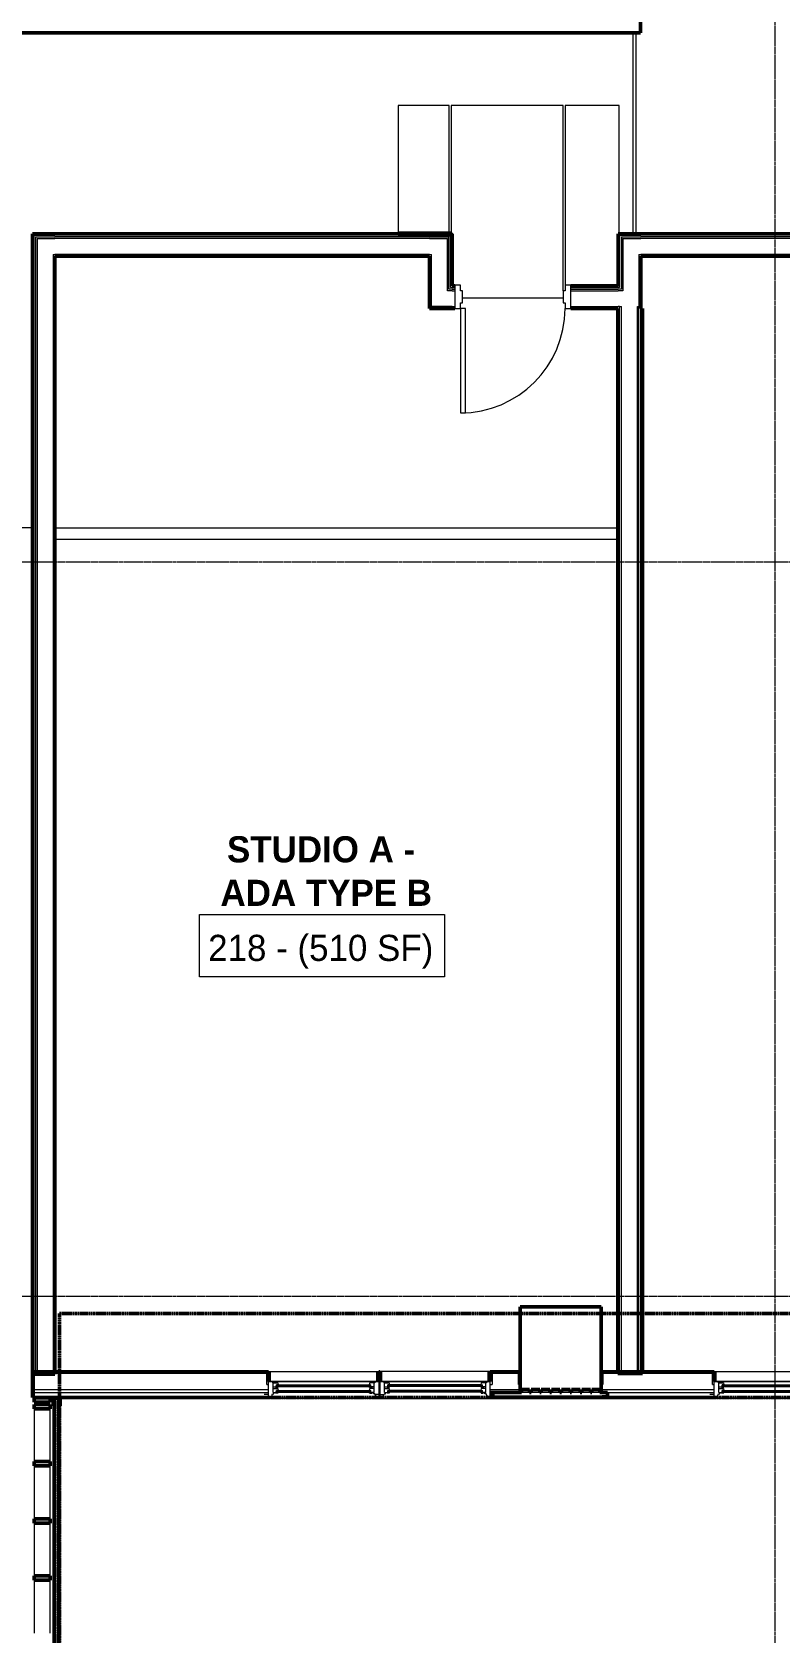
# Model space of a CAD drawing. Header units: inches. Extents: x -4235 to -464, y 9767 to 12463.
# Drawn here: x -3410 to -3153, y 11166 to 11718 of the extents above; entities that cross this region are included whole.
import ezdxf

# ---------------------------------------------------------------- set-up
doc = ezdxf.new("R2010")
doc.units = ezdxf.units.IN
doc.header["$MEASUREMENT"] = 0
doc.linetypes.add('Dash 1_16_', pattern=[0.125, 0.0625, -0.0625])
doc.linetypes.add('Grid Line 1_2_', pattern=[0.875, 0.5, -0.125, 0.125, -0.125])
for name, color, linetype, lineweight in [('0-1', 7, 'Continuous', 5), ('0-2', 50, 'Continuous', 9), ('A-AREA-IDEN', 2, 'Continuous', 9), ('A-DOOR-1', 10, 'Continuous', 20), ('A-DOOR-2', 50, 'Continuous', 9), ('A-DOOR-FRAM-1', 10, 'Continuous', 20), ('A-FLOR-2', 50, 'Continuous', 9), ('A-FLOR-3', 192, 'Continuous', 9), ('A-GENM', 5, 'Continuous', 9), ('A-GENM-3', 5, 'Continuous', 50), ('A-GLAZ-1', 151, 'Continuous', 9), ('A-GLAZ-2', 151, 'Continuous', 20), ('A-GLAZ-3', 151, 'Continuous', 50), ('A-GLAZ-CWMG', 51, 'Continuous', 9), ('A-GLAZ-CWMG-1', 51, 'Continuous', 50), ('A-WALL', 113, 'Continuous', 13), ('A-WALL-2', 250, 'Continuous', 13), ('A-WALL-4', 113, 'Continuous', 50), ('A-WALL-5', 113, 'Continuous', 9), ('C-PROP-LINE-1', 91, 'Dash 1_16_', 50), ('I-WALL-1', 7, 'Continuous', 50), ('S-GRID-1', 1, 'Grid Line 1_2_', 9)]:
    doc.layers.add(name, color=color, linetype=linetype, lineweight=lineweight)
doc.styles.add('Century Gothic', font='ufonts.com_century-gothic.ttf', dxfattribs={"height": 9})
doc.styles.add('Century Gothic_B', font='GOTHICB.TTF', dxfattribs={"height": 9})

# ---------------------------------------------------------------- blocks, each defined once
blk = doc.blocks.new('HOLLOW METAL - UNIT DOOR-2191979-BACKGROUND - 2ND FLOOR')
at = {"layer": 'A-DOOR-1'}
for p, q in [((18, 40.125), (16.25, 40.125)), ((16.25, 40.125), (16.25, 4.125)), ((18, 4.125), (18, 40.125)), ((16.25, 4.125), (18, 4.125))]:
    blk.add_line(p, q, dxfattribs=at)
at = {"layer": 'A-DOOR-2'}
blk.add_arc((18, 4.125), 36, 90, 180, dxfattribs=at)
at = {"layer": 'A-DOOR-FRAM-1'}
for p, q in [((-18, 4.125), (-20, 4.125)), ((-20, 4.125), (-20, -3.875)), ((-18, 2.1875), (-18, 4.125)), ((-17.375, 2.1875), (-18, 2.1875)), ((-17.375, -1.9375), (-17.375, 2.1875)), ((18, 2.1875), (17.375, 2.1875)), ((17.375, 2.1875), (17.375, -1.9375)), ((18, 4.125), (18, 2.1875)), ((20, 4.125), (18, 4.125)), ((20, -3.875), (20, 4.125)), ((-20, -3.875), (-18, -3.875)), ((-18, -3.875), (-18, -1.9375)), ((-18, -1.9375), (-17.375, -1.9375)), ((17.375, -1.9375), (18, -1.9375)), ((18, -1.9375), (18, -3.875)), ((18, -3.875), (20, -3.875))]:
    blk.add_line(p, q, dxfattribs=at)
blk = doc.blocks.new('CTR - 1st Phase - Common Walls_rvt-1-BACKGROUND - 2ND FLOOR')
at = {"layer": 'A-FLOR-2'}
for p, q in [((-3266.67, 11692.59), (-3284.29, 11692.59)), ((-3284.29, 11692.59), (-3284.29, 11648.61)), ((-3266.67, 11648.61), (-3266.67, 11692.59)), ((-3227.4, 11692.59), (-3266.05, 11692.59)), ((-3266.05, 11692.59), (-3266.05, 11648.61)), ((-3227.4, 11628.68), (-3227.4, 11692.59)), ((-3208.07, 11692.59), (-3226.77, 11692.59)), ((-3226.77, 11692.59), (-3226.77, 11630.61)), ((-3208.07, 11648.36), (-3208.07, 11692.59)), ((-3262.15, 11626.24), (-3227.4, 11626.24))]:
    blk.add_line(p, q, dxfattribs=at)
at = {"layer": 'A-WALL-2'}
for p, q in [((-3409.8, 11647.86), (-3409.8, 11255.36)), ((-3409.8, 11647.86), (-3409.17, 11647.86)), ((-3409.17, 11647.86), (-3402.55, 11647.86)), ((-3409.17, 11647.24), (-3409.17, 11255.36)), ((-3409.17, 11647.24), (-3408.67, 11647.24)), ((-3408.67, 11647.24), (-3402.55, 11647.24)), ((-3408.67, 11646.74), (-3408.67, 11255.36)), ((-3408.67, 11646.74), (-3403.17, 11646.74)), ((-3403.17, 11646.74), (-3402.55, 11646.74)), ((-3273.42, 11647.86), (-3402.55, 11647.86)), ((-3273.42, 11647.24), (-3402.55, 11647.24)), ((-3273.42, 11646.74), (-3402.55, 11646.74)), ((-3273.42, 11647.86), (-3266.8, 11647.86)), ((-3273.42, 11647.24), (-3267.3, 11647.24)), ((-3273.42, 11646.74), (-3272.8, 11646.74)), ((-3272.8, 11646.74), (-3267.3, 11646.74)), ((-3267.3, 11647.24), (-3266.8, 11647.24)), ((-3267.3, 11628.74), (-3267.3, 11646.74)), ((-3266.8, 11647.86), (-3266.17, 11647.86)), ((-3266.8, 11629.24), (-3266.8, 11647.24)), ((-3266.17, 11648.36), (-3266.17, 11647.86)), ((-3266.17, 11647.86), (-3266.17, 11648.36)), ((-3266.17, 11629.86), (-3266.17, 11647.86)), ((-3207.95, 11647.86), (-3207.32, 11647.86)), ((-3207.95, 11647.86), (-3207.95, 11629.86)), ((-3207.32, 11647.86), (-3200.7, 11647.86)), ((-3207.32, 11647.24), (-3206.82, 11647.24)), ((-3207.32, 11647.24), (-3207.32, 11629.24)), ((-3206.82, 11647.24), (-3200.7, 11647.24)), ((-3206.82, 11646.74), (-3201.32, 11646.74)), ((-3206.82, 11646.74), (-3206.82, 11628.74)), ((-3201.32, 11646.74), (-3200.7, 11646.74)), ((-3091.5, 11647.86), (-3200.7, 11647.86)), ((-3091.5, 11647.24), (-3200.7, 11647.24)), ((-3091.5, 11646.74), (-3200.7, 11646.74)), ((-3403.17, 11641.24), (-3403.17, 11255.36)), ((-3403.17, 11641.24), (-3402.55, 11641.24)), ((-3273.42, 11641.24), (-3402.55, 11641.24)), ((-3273.42, 11641.24), (-3272.8, 11641.24)), ((-3272.8, 11623.24), (-3272.8, 11641.24)), ((-3201.32, 11641.24), (-3200.7, 11641.24)), ((-3201.32, 11641.24), (-3201.32, 11623.24)), ((-3091.5, 11641.24), (-3200.7, 11641.24)), ((-3266.8, 11628.74), (-3267.3, 11628.74)), ((-3266.17, 11629.24), (-3266.8, 11629.24)), ((-3265.67, 11628.74), (-3266.8, 11628.74)), ((-3265.67, 11629.86), (-3266.17, 11629.86)), ((-3265.67, 11629.24), (-3266.17, 11629.24)), ((-3265.67, 11629.86), (-3264.77, 11629.86)), ((-3265.67, 11629.24), (-3264.77, 11629.24)), ((-3265.67, 11628.74), (-3264.77, 11628.74)), ((-3224.77, 11629.86), (-3208.45, 11629.86)), ((-3224.77, 11629.24), (-3208.45, 11629.24)), ((-3224.77, 11628.74), (-3208.45, 11628.74)), ((-3208.45, 11629.86), (-3208.45, 11630.36)), ((-3207.95, 11629.86), (-3208.45, 11629.86)), ((-3207.95, 11629.24), (-3208.45, 11629.24)), ((-3207.32, 11628.74), (-3208.45, 11628.74)), ((-3207.32, 11629.24), (-3207.95, 11629.24)), ((-3206.82, 11628.74), (-3207.32, 11628.74)), ((-3267.3, 11623.24), (-3272.8, 11623.24)), ((-3265.67, 11623.24), (-3267.3, 11623.24)), ((-3265.67, 11623.24), (-3264.77, 11623.24)), ((-3224.77, 11623.24), (-3208.45, 11623.24)), ((-3207.95, 11623.24), (-3208.45, 11623.24)), ((-3207.95, 11623.24), (-3207.32, 11623.24)), ((-3207.95, 11622.61), (-3207.95, 11623.24)), ((-3207.32, 11622.61), (-3207.32, 11623.24)), ((-3201.82, 11623.24), (-3201.32, 11623.24)), ((-3201.82, 11622.61), (-3201.82, 11623.24)), ((-3201.32, 11622.61), (-3201.32, 11623.24)), ((-3207.95, 11255.64), (-3207.95, 11622.61)), ((-3207.32, 11255.64), (-3207.32, 11622.61)), ((-3201.82, 11255.64), (-3201.82, 11622.61)), ((-3201.32, 11255.64), (-3201.32, 11622.61)), ((-3200.7, 11255.64), (-3200.7, 11622.61))]:
    blk.add_line(p, q, dxfattribs=at)
at = {"layer": 'I-WALL-1'}
for p, q in [((-3200.75, 11717.61), (-3200.75, 11735.61)), ((-3418.3, 11717.61), (-3342.97, 11717.61)), ((-3342.97, 11717.61), (-3208.5, 11717.61)), ((-3208.5, 11717.61), (-3201.25, 11717.61)), ((-3201.25, 11717.61), (-3200.75, 11717.61)), ((-3409.8, 11648.36), (-3410.3, 11648.36)), ((-3410.3, 11648.36), (-3410.3, 11255.36)), ((-3402.55, 11648.36), (-3409.8, 11648.36)), ((-3273.42, 11648.36), (-3402.55, 11648.36)), ((-3266.05, 11648.61), (-3284.29, 11648.61)), ((-3284.29, 11648.61), (-3284.29, 11647.99)), ((-3284.29, 11647.99), (-3266.05, 11647.99)), ((-3266.17, 11648.36), (-3273.42, 11648.36)), ((-3265.67, 11648.36), (-3266.17, 11648.36)), ((-3266.05, 11647.99), (-3266.05, 11648.61)), ((-3265.67, 11630.36), (-3265.67, 11648.36)), ((-3207.95, 11648.36), (-3208.45, 11648.36)), ((-3208.45, 11648.36), (-3208.45, 11630.36)), ((-3200.7, 11648.36), (-3207.95, 11648.36)), ((-3091.5, 11648.36), (-3200.7, 11648.36)), ((-3402.55, 11255.36), (-3402.55, 11640.61)), ((-3402.55, 11640.61), (-3273.42, 11640.61)), ((-3273.42, 11640.61), (-3273.42, 11622.61)), ((-3200.7, 11640.61), (-3091.5, 11640.61)), ((-3200.7, 11622.61), (-3200.7, 11640.61)), ((-3264.77, 11630.36), (-3265.67, 11630.36)), ((-3208.45, 11630.36), (-3224.77, 11630.36)), ((-3273.42, 11622.61), (-3272.8, 11622.61)), ((-3272.8, 11622.61), (-3265.67, 11622.61)), ((-3265.67, 11622.61), (-3264.77, 11622.61)), ((-3224.77, 11622.61), (-3208.57, 11622.61)), ((-3208.57, 11622.61), (-3208.57, 11255.64)), ((-3200.07, 11622.61), (-3200.7, 11622.61)), ((-3200.07, 11255.64), (-3200.07, 11622.61)), ((-3410.3, 11255.36), (-3402.55, 11255.36)), ((-3208.57, 11255.64), (-3200.07, 11255.64))]:
    blk.add_line(p, q, dxfattribs=at)
at = {"layer": '0-2', "rotation": 180}
blk.add_blockref('HOLLOW METAL - UNIT DOOR-2191979-BACKGROUND - 2ND FLOOR', (-3244.77, 11626.74), dxfattribs=at)
blk = doc.blocks.new('Window-Double_Hung-Andersen-400_Series-Tilt_Wash - DOUBLE HUNG - REVERSE COTTAGE - 2ND FLOOR-2888385-BACKGROUND - 2ND FLOOR')
at = {"layer": 'A-GLAZ-1'}
for p, q in [((-16.29, 2.5), (-15.7, 2.5)), ((-16.29, 2.12), (-15.7, 2.12)), ((-16.29, 0.56), (-15.7, 0.56)), ((-16.29, 0.19), (-15.7, 0.19)), ((-15.82, 2.5), (-15.82, 2.12)), ((-15.82, 0.56), (-15.82, 0.19)), ((-15.7, 2.62), (15.7, 2.62)), ((-15.7, 2.5), (15.7, 2.5)), ((-15.7, 2.12), (15.7, 2.12)), ((-15.7, 2), (15.7, 2)), ((-15.7, 0.69), (15.7, 0.69)), ((-15.7, 0.56), (15.7, 0.56)), ((-15.7, 0.19), (15.7, 0.19)), ((-15.7, 0.06), (15.7, 0.06)), ((16.29, 2.5), (15.7, 2.5)), ((16.29, 2.12), (15.7, 2.12)), ((16.29, 0.56), (15.7, 0.56)), ((16.29, 0.19), (15.7, 0.19)), ((15.82, 2.5), (15.82, 2.12)), ((15.82, 0.56), (15.82, 0.19)), ((-19.01, -2.44), (-18.95, -2.44)), ((-18.95, -3.94), (-19.01, -3.94)), ((18.95, -1.06), (-18.95, -1.06)), ((-18.95, -1.06), (-18.95, -4.44)), ((-18.95, -4.44), (18.95, -4.44)), ((-18.32, -1.06), (-18.32, -4.44)), ((18.32, -1.06), (18.32, -4.44)), ((18.95, -4.44), (18.95, -1.06)), ((18.95, -2.44), (19.01, -2.44)), ((19.01, -3.94), (18.95, -3.94))]:
    blk.add_line(p, q, dxfattribs=at)
at = {"layer": 'A-GLAZ-2'}
for p, q in [((-19.01, 3.44), (-20.51, 3.44)), ((19.01, 4.81), (-19.01, 4.81)), ((-19.01, 4.81), (-19.01, -1.06)), ((-18.2, 4.81), (-18.2, 4)), ((-18.2, 4), (-17.92, 4)), ((-17.92, 4), (-17.61, 3.19)), ((-17.61, 3.19), (-17.14, 3.19)), ((-17.42, 2.75), (-16.57, 2.75)), ((-17.42, 2.75), (-17.42, -0.56)), ((-17.42, 1.37), (-15.86, 1.37)), ((-17.42, 0.81), (-16.57, 0.81)), ((-17.14, 3.19), (-17.14, 2.75)), ((-15.86, 2.97), (-16.57, 2.97)), ((-16.57, 2.62), (-16.57, 2.97)), ((-15.7, 2.62), (-16.57, 2.62)), ((-15.86, 1.03), (-16.57, 1.03)), ((-16.57, 0.69), (-16.57, 1.03)), ((-15.7, 0.69), (-16.57, 0.69)), ((-16.29, 2.62), (-16.29, 2)), ((-15.7, 2), (-16.29, 2)), ((-16.29, 0.69), (-16.29, 0.06)), ((-15.7, 0.06), (-16.29, 0.06)), ((-15.86, 2.97), (-15.7, 2.62)), ((-15.86, 1.37), (-15.7, 2)), ((-15.86, 1.03), (-15.7, 0.69)), ((-15.86, -0.56), (-15.7, 0.06)), ((15.86, 2.97), (15.7, 2.62)), ((15.7, 2.62), (16.57, 2.62)), ((15.7, 2), (16.29, 2)), ((15.86, 1.37), (15.7, 2)), ((15.86, 1.03), (15.7, 0.69)), ((15.7, 0.69), (16.57, 0.69)), ((15.7, 0.06), (16.29, 0.06)), ((15.86, -0.56), (15.7, 0.06)), ((15.86, 2.97), (16.57, 2.97)), ((17.42, 1.37), (15.86, 1.37)), ((15.86, 1.03), (16.57, 1.03)), ((16.29, 2.62), (16.29, 2)), ((16.29, 0.69), (16.29, 0.06)), ((16.57, 2.62), (16.57, 2.97)), ((17.42, 2.75), (16.57, 2.75)), ((16.57, 0.69), (16.57, 1.03)), ((17.42, 0.81), (16.57, 0.81)), ((17.14, 3.19), (17.14, 2.75)), ((17.61, 3.19), (17.14, 3.19)), ((17.42, 2.75), (17.42, -0.56)), ((17.92, 4), (17.61, 3.19)), ((18.2, 4), (17.92, 4)), ((18.2, 4.81), (18.2, 4)), ((19.01, -1.06), (19.01, 4.81)), ((19.01, 3.44), (20.51, 3.44)), ((-19.01, -1.06), (19.01, -1.06)), ((-17.67, -0.78), (-18, -1.06)), ((-17.67, -0.78), (-17.67, -0.56)), ((-17.67, -0.56), (-15.86, -0.56)), ((17.67, -0.56), (15.86, -0.56)), ((17.67, -0.78), (17.67, -0.56)), ((17.67, -0.78), (18, -1.06))]:
    blk.add_line(p, q, dxfattribs=at)
blk = doc.blocks.new('Window-Double_Hung-Andersen-400_Series-Tilt_Wash - DOUBLE HUNG - REVERSE COTTAGE - 2ND FLOOR-2888466-BACKGROUND - 2ND FLOOR')
at = {"layer": 'A-GLAZ-1'}
for p, q in [((-19.01, 3.94), (-18.95, 3.94)), ((-18.95, 2.44), (-19.01, 2.44)), ((-18.95, 4.44), (18.95, 4.44)), ((-18.95, 1.06), (-18.95, 4.44)), ((18.95, 1.06), (-18.95, 1.06)), ((-18.32, 1.06), (-18.32, 4.44)), ((18.32, 1.06), (18.32, 4.44)), ((18.95, 4.44), (18.95, 1.06)), ((18.95, 3.94), (19.01, 3.94)), ((19.01, 2.44), (18.95, 2.44)), ((-16.29, -0.19), (-15.7, -0.19)), ((-16.29, -0.56), (-15.7, -0.56)), ((-16.29, -2.13), (-15.7, -2.13)), ((-16.29, -2.5), (-15.7, -2.5)), ((-15.82, -0.56), (-15.82, -0.19)), ((-15.82, -2.5), (-15.82, -2.13)), ((-15.7, -0.06), (15.7, -0.06)), ((-15.7, -0.19), (15.7, -0.19)), ((-15.7, -0.56), (15.7, -0.56)), ((-15.7, -0.69), (15.7, -0.69)), ((-15.7, -2), (15.7, -2)), ((-15.7, -2.13), (15.7, -2.13)), ((-15.7, -2.5), (15.7, -2.5)), ((-15.7, -2.63), (15.7, -2.63)), ((16.29, -0.19), (15.7, -0.19)), ((16.29, -0.56), (15.7, -0.56)), ((16.29, -2.13), (15.7, -2.13)), ((16.29, -2.5), (15.7, -2.5)), ((15.82, -0.56), (15.82, -0.19)), ((15.82, -2.5), (15.82, -2.13))]:
    blk.add_line(p, q, dxfattribs=at)
at = {"layer": 'A-GLAZ-2'}
for p, q in [((-19.01, 1.06), (19.01, 1.06)), ((-19.01, -4.81), (-19.01, 1.06)), ((-17.67, 0.78), (-18, 1.06)), ((-17.67, 0.78), (-17.67, 0.56)), ((-17.67, 0.56), (-15.86, 0.56)), ((-17.42, -2.75), (-17.42, 0.56)), ((-15.86, 0.56), (-15.7, -0.06)), ((15.86, 0.56), (15.7, -0.06)), ((17.67, 0.56), (15.86, 0.56)), ((17.42, -2.75), (17.42, 0.56)), ((17.67, 0.78), (18, 1.06)), ((17.67, 0.78), (17.67, 0.56)), ((19.01, 1.06), (19.01, -4.81)), ((-19.01, -3.44), (-20.51, -3.44)), ((19.01, -4.81), (-19.01, -4.81)), ((-18.2, -4), (-17.92, -4)), ((-18.2, -4.81), (-18.2, -4)), ((-17.92, -4), (-17.61, -3.19)), ((-17.61, -3.19), (-17.14, -3.19)), ((-17.42, -0.81), (-16.57, -0.81)), ((-17.42, -1.38), (-15.86, -1.38)), ((-17.42, -2.75), (-16.57, -2.75)), ((-17.14, -3.19), (-17.14, -2.75)), ((-16.57, -0.69), (-16.57, -1.03)), ((-15.7, -0.69), (-16.57, -0.69)), ((-15.86, -1.03), (-16.57, -1.03)), ((-16.57, -2.63), (-16.57, -2.97)), ((-15.7, -2.63), (-16.57, -2.63)), ((-15.86, -2.97), (-16.57, -2.97)), ((-16.29, -0.69), (-16.29, -0.06)), ((-15.7, -0.06), (-16.29, -0.06)), ((-16.29, -2.63), (-16.29, -2)), ((-15.7, -2), (-16.29, -2)), ((-15.86, -1.03), (-15.7, -0.69)), ((-15.86, -1.38), (-15.7, -2)), ((-15.86, -2.97), (-15.7, -2.63)), ((15.7, -0.06), (16.29, -0.06)), ((15.86, -1.03), (15.7, -0.69)), ((15.7, -0.69), (16.57, -0.69)), ((15.86, -1.38), (15.7, -2)), ((15.7, -2), (16.29, -2)), ((15.86, -2.97), (15.7, -2.63)), ((15.7, -2.63), (16.57, -2.63)), ((15.86, -1.03), (16.57, -1.03)), ((17.42, -1.38), (15.86, -1.38)), ((15.86, -2.97), (16.57, -2.97)), ((16.29, -0.69), (16.29, -0.06)), ((16.29, -2.63), (16.29, -2)), ((16.57, -0.69), (16.57, -1.03)), ((17.42, -0.81), (16.57, -0.81)), ((16.57, -2.63), (16.57, -2.97)), ((17.42, -2.75), (16.57, -2.75)), ((17.14, -3.19), (17.14, -2.75)), ((17.61, -3.19), (17.14, -3.19)), ((17.92, -4), (17.61, -3.19)), ((18.2, -4), (17.92, -4)), ((18.2, -4.81), (18.2, -4)), ((19.01, -3.44), (20.51, -3.44))]:
    blk.add_line(p, q, dxfattribs=at)
blk = doc.blocks.new('Rectangular Mullion - Profile_Polycarbonate_Upper and left-2704980-BACKGROUND - 2ND FLOOR')
at = {"layer": 'A-GLAZ-CWMG-1'}
for p, q in [((-2.75, 1.29), (0, 1.29)), ((-2.75, 0.79), (-2.75, 1.29)), ((-2.5, 0.79), (-2.75, 0.79)), ((-0.06, 1.22), (-2.69, 1.22)), ((-2.69, 1.22), (-2.69, 0.85)), ((-2.69, 0.85), (-2.5, 0.85)), ((-2.5, 0.85), (-2.5, 0.79)), ((-0.06, -1.15), (-0.06, 1.22)), ((0, 1.29), (0, -1.21)), ((-2.75, -1.21), (-2.75, -0.79)), ((-2.75, -0.79), (-2.5, -0.79)), ((0, -1.21), (-2.75, -1.21)), ((-2.5, -0.85), (-2.69, -0.85)), ((-2.69, -0.85), (-2.69, -1.15)), ((-2.69, -1.15), (-0.06, -1.15)), ((-2.5, -0.79), (-2.5, -0.85))]:
    blk.add_line(p, q, dxfattribs=at)
blk = doc.blocks.new('V-Series_EWC4_SPVU_RFA_2015 - 2ND AND 3RD FLOOR-2226480-BACKGROUND - 2ND FLOOR')
at = {"layer": 'A-GENM'}
for p, q in [((-3858.97, 11732.03), (-3858.97, 11734.83)), ((-3858.97, 11728.55), (-3858.97, 11731.53)), ((-3858.97, 11725.06), (-3858.97, 11728.05)), ((-3858.97, 11721.58), (-3858.97, 11724.56)), ((-3858.97, 11718.09), (-3858.97, 11721.08)), ((-3858.97, 11714.61), (-3858.97, 11717.59)), ((-3858.97, 11711.12), (-3858.97, 11714.11)), ((-3858.97, 11707.83), (-3858.97, 11710.62))]:
    blk.add_line(p, q, dxfattribs=at)
at = {"layer": 'A-GENM-3'}
for p, q in [((-3829.54, 11735.26), (-3858.97, 11735.26)), ((-3858.97, 11735.26), (-3858.97, 11734.83)), ((-3858.97, 11734.83), (-3857.97, 11734.83)), ((-3857.97, 11734.83), (-3857.97, 11732.03)), ((-3829.54, 11707.39), (-3829.54, 11735.26)), ((-3857.97, 11732.03), (-3858.97, 11732.03)), ((-3858.97, 11732.03), (-3858.97, 11731.53)), ((-3858.97, 11731.53), (-3857.97, 11731.53)), ((-3857.97, 11728.55), (-3858.97, 11728.55)), ((-3858.97, 11728.55), (-3858.97, 11728.05)), ((-3858.97, 11728.05), (-3857.97, 11728.05)), ((-3857.97, 11731.53), (-3857.97, 11728.55)), ((-3857.97, 11728.05), (-3857.97, 11725.06)), ((-3857.97, 11725.06), (-3858.97, 11725.06)), ((-3858.97, 11725.06), (-3858.97, 11724.56)), ((-3858.97, 11724.56), (-3857.97, 11724.56)), ((-3857.97, 11724.56), (-3857.97, 11721.58)), ((-3857.97, 11721.58), (-3858.97, 11721.58)), ((-3858.97, 11721.58), (-3858.97, 11721.08)), ((-3858.97, 11721.08), (-3857.97, 11721.08)), ((-3857.97, 11718.09), (-3858.97, 11718.09)), ((-3858.97, 11718.09), (-3858.97, 11717.59)), ((-3858.97, 11717.59), (-3857.97, 11717.59)), ((-3857.97, 11721.08), (-3857.97, 11718.09)), ((-3857.97, 11717.59), (-3857.97, 11714.61)), ((-3857.97, 11714.61), (-3858.97, 11714.61)), ((-3858.97, 11714.61), (-3858.97, 11714.11)), ((-3858.97, 11714.11), (-3857.97, 11714.11)), ((-3857.97, 11714.11), (-3857.97, 11711.12)), ((-3857.97, 11711.12), (-3858.97, 11711.12)), ((-3858.97, 11711.12), (-3858.97, 11710.62)), ((-3858.97, 11710.62), (-3857.97, 11710.62)), ((-3857.97, 11707.83), (-3858.97, 11707.83)), ((-3858.97, 11707.83), (-3858.97, 11707.39)), ((-3858.97, 11707.39), (-3829.54, 11707.39)), ((-3857.97, 11710.62), (-3857.97, 11707.83))]:
    blk.add_line(p, q, dxfattribs=at)
blk = doc.blocks.new('Rectangular Mullion - Stud - Vertical-2745650-BACKGROUND - 2ND FLOOR')
at = {"layer": 'A-GLAZ-CWMG-1'}
for p, q in [((-1.5, 2.75), (-1.5, -2.75)), ((0, 2.75), (-1.5, 2.75)), ((0, -2.75), (0, 2.75)), ((-1.5, -2.75), (0, -2.75))]:
    blk.add_line(p, q, dxfattribs=at)
blk = doc.blocks.new('Rectangular Mullion - Stud - Base_Head-1991713-BACKGROUND - 2ND FLOOR')
at = {"layer": 'A-GLAZ-CWMG'}
for p, q in [((-3409.67, 11243.46), (-3409.67, 11225.28)), ((-3404.17, 11225.28), (-3404.17, 11243.46))]:
    blk.add_line(p, q, dxfattribs=at)
blk = doc.blocks.new('Rectangular Mullion - Stud - Base_Head-1769174-BACKGROUND - 2ND FLOOR')
at = {"layer": 'A-GLAZ-CWMG'}
for p, q in [((-3409.67, 11223.78), (-3409.67, 11205.59)), ((-3404.17, 11205.59), (-3404.17, 11223.78))]:
    blk.add_line(p, q, dxfattribs=at)
blk = doc.blocks.new('Rectangular Mullion - Stud - Vertical-2745647-BACKGROUND - 2ND FLOOR')
at = {"layer": 'A-GLAZ-CWMG-1'}
for p, q in [((0, 2.75), (1.5, 2.75)), ((0, -2.75), (0, 2.75)), ((1.5, 2.75), (1.5, -2.75)), ((1.5, -2.75), (0, -2.75))]:
    blk.add_line(p, q, dxfattribs=at)
blk = doc.blocks.new('Perforated Panel at Magic-Pak - hvac panel - 2nd floor 2-2702972-BACKGROUND - 2ND FLOOR')
at = {"layer": 'A-GLAZ-3'}
for p, q in [((-19.01, -4.38), (19.01, -4.38)), ((19.01, -4.44), (-19.01, -4.44))]:
    blk.add_line(p, q, dxfattribs=at)
blk = doc.blocks.new('Family - ___-2835860-BACKGROUND - 2ND FLOOR')
at = {"layer": 'C-PROP-LINE-1'}
for p, q in [((-2067.92, 11247.39), (-3401.42, 11247.39)), ((-3401.42, 11247.39), (-3401.42, 10851.39))]:
    blk.add_line(p, q, dxfattribs=at)
blk = doc.blocks.new('Family - ___-2835903-BACKGROUND - 2ND FLOOR')
at = {"layer": 'C-PROP-LINE-1'}
for p, q in [((-2096.82, 11276.29), (-3400.92, 11276.29)), ((-3400.92, 11276.29), (-3400.92, 10822.49))]:
    blk.add_line(p, q, dxfattribs=at)
blk = doc.blocks.new('Family - ___-2835932-BACKGROUND - 2ND FLOOR')
at = {"layer": 'C-PROP-LINE-1'}
for p, q in [((-2067.92, 11247.39), (-3401.42, 11247.39)), ((-3401.42, 11247.39), (-3401.42, 10851.39))]:
    blk.add_line(p, q, dxfattribs=at)

msp = doc.modelspace()

# ---------------------------------------------------------------- linework, layer by layer
at = {"layer": 'A-AREA-IDEN', "flags": 128}
msp.add_lwpolyline([(-3352.74, 11413.79), (-3268.24, 11413.79), (-3268.24, 11392.29), (-3352.74, 11392.29)], close=True, dxfattribs=at)
at = {"layer": 'A-FLOR-3'}
for p, q in [((-3203.32, 11648.36), (-3203.32, 11717.61)), ((-3202.37, 11717.61), (-3202.37, 11648.36)), ((-3410.3, 11546.99), (-3477.32, 11546.99)), ((-3402.55, 11546.99), (-3208.57, 11546.99)), ((-3208.57, 11542.99), (-3402.55, 11542.99)), ((-3408.3, 11247.29), (-3408.3, 11247.39)), ((-3408.3, 11244.96), (-3408.3, 11245.79))]:
    msp.add_line(p, q, dxfattribs=at)
at = {"layer": 'A-WALL'}
for p, q in [((-3409.67, 11255.64), (-3409.67, 11247.64)), ((-3329.56, 11255.64), (-3409.67, 11255.64)), ((-3329.56, 11251.83), (-3329.56, 11255.64)), ((-3251.89, 11255.64), (-3251.89, 11251.83)), ((-3242.81, 11255.64), (-3251.89, 11255.64)), ((-3242.81, 11251.83), (-3242.81, 11255.64)), ((-3213.69, 11255.64), (-3213.69, 11251.83)), ((-3175.96, 11255.64), (-3213.69, 11255.64)), ((-3175.96, 11251.83), (-3175.96, 11255.64)), ((-3409.67, 11250.14), (-3328.94, 11250.14)), ((-3409.67, 11249.14), (-3328.94, 11249.14)), ((-3329.56, 11251.83), (-3328.94, 11251.83)), ((-3290.91, 11251.83), (-3290.54, 11251.83)), ((-3290.91, 11250.14), (-3290.54, 11250.14)), ((-3290.91, 11249.14), (-3290.54, 11249.14)), ((-3252.51, 11251.83), (-3251.89, 11251.83)), ((-3252.51, 11250.14), (-3242.19, 11250.14)), ((-3242.81, 11251.83), (-3242.19, 11251.83)), ((-3214.31, 11251.83), (-3213.69, 11251.83)), ((-3214.31, 11250.14), (-3175.34, 11250.14)), ((-3212.17, 11249.14), (-3175.34, 11249.14)), ((-3175.96, 11251.83), (-3175.34, 11251.83)), ((-3328.94, 11247.64), (-3410.3, 11247.64)), ((-3290.91, 11247.64), (-3290.54, 11247.64)), ((-3212.17, 11247.64), (-3175.34, 11247.64))]:
    msp.add_line(p, q, dxfattribs=at)
at = {"layer": 'A-WALL-4'}
for p, q in [((-3328.94, 11256.26), (-3410.3, 11256.26)), ((-3410.3, 11256.26), (-3410.3, 11247.39)), ((-3328.94, 11252.89), (-3328.94, 11256.26)), ((-3290.54, 11256.26), (-3290.91, 11256.26)), ((-3290.91, 11256.26), (-3290.91, 11252.89)), ((-3290.54, 11252.89), (-3290.54, 11256.26)), ((-3242.19, 11256.26), (-3252.51, 11256.26)), ((-3252.51, 11256.26), (-3252.51, 11252.89)), ((-3242.19, 11249.14), (-3242.19, 11256.26)), ((-3175.34, 11256.26), (-3214.31, 11256.26)), ((-3214.31, 11256.26), (-3214.31, 11249.14)), ((-3175.34, 11252.89), (-3175.34, 11256.26)), ((-3252.51, 11249.14), (-3242.19, 11249.14)), ((-3214.31, 11249.14), (-3212.17, 11249.14)), ((-3212.17, 11249.14), (-3212.17, 11247.64)), ((-3410.3, 11247.39), (-3328.94, 11247.39)), ((-3401.17, 11247.13), (-3402.75, 11247.13)), ((-3402.75, 11247.13), (-3402.75, 11107.24)), ((-3401.17, 11107.24), (-3401.17, 11247.13)), ((-3290.91, 11247.39), (-3290.54, 11247.39)), ((-3251.95, 11247.64), (-3252.51, 11247.64)), ((-3252.51, 11247.39), (-3251.95, 11247.39)), ((-3251.95, 11247.39), (-3251.95, 11247.64)), ((-3212.17, 11247.64), (-3213.92, 11247.64)), ((-3213.92, 11247.64), (-3213.92, 11247.39)), ((-3213.92, 11247.39), (-3175.34, 11247.39))]:
    msp.add_line(p, q, dxfattribs=at)
at = {"layer": 'A-WALL-5'}
for p, q in [((-3328.94, 11256.26), (-3328.87, 11256.26)), ((-3290.97, 11256.26), (-3290.91, 11256.26)), ((-3290.54, 11256.26), (-3290.47, 11256.26)), ((-3252.57, 11256.26), (-3252.51, 11256.26)), ((-3175.34, 11256.26), (-3175.27, 11256.26))]:
    msp.add_line(p, q, dxfattribs=at)
at = {"layer": 'S-GRID-1'}
for p, q in [((-3154.32, 9836.18), (-3154.32, 12413.74)), ((-464.45, 11535.19), (-4185.7, 11535.19)), ((-464.45, 11282.19), (-4185.7, 11282.19))]:
    msp.add_line(p, q, dxfattribs=at)

# ---------------------------------------------------------------- block references
at = {"layer": '0-1'}
msp.add_blockref('CTR - 1st Phase - Common Walls_rvt-1-BACKGROUND - 2ND FLOOR', (0, 0), dxfattribs=at)
at = {"layer": 'A-GENM', "rotation": 89.99999999999993}
msp.add_blockref('V-Series_EWC4_SPVU_RFA_2015 - 2ND AND 3RD FLOOR-2226480-BACKGROUND - 2ND FLOOR', (8493.08, 15108.11), dxfattribs=at)
at = {"layer": 'A-GLAZ-1'}
for name, p in [('Window-Double_Hung-Andersen-400_Series-Tilt_Wash - DOUBLE HUNG - REVERSE COTTAGE - 2ND FLOOR-2888466-BACKGROUND - 2ND FLOOR', (-3309.92, 11251.83)), ('Window-Double_Hung-Andersen-400_Series-Tilt_Wash - DOUBLE HUNG - REVERSE COTTAGE - 2ND FLOOR-2888466-BACKGROUND - 2ND FLOOR', (-3156.32, 11251.83)), ('Perforated Panel at Magic-Pak - hvac panel - 2nd floor 2-2702972-BACKGROUND - 2ND FLOOR', (-3232.94, 11251.83))]:
    msp.add_blockref(name, p, dxfattribs=at)
at = {"layer": 'A-GLAZ-1', "rotation": 180}
msp.add_blockref('Window-Double_Hung-Andersen-400_Series-Tilt_Wash - DOUBLE HUNG - REVERSE COTTAGE - 2ND FLOOR-2888385-BACKGROUND - 2ND FLOOR', (-3271.52, 11251.83), dxfattribs=at)
at = {"layer": 'A-GLAZ-CWMG', "rotation": 90.00000000000892}
msp.add_blockref('Rectangular Mullion - Stud - Vertical-2745650-BACKGROUND - 2ND FLOOR', (-3406.92, 11247.29), dxfattribs=at)
at = {"layer": 'A-GLAZ-CWMG', "extrusion": (0, 0, -1)}
for name, p, rotation in [('Rectangular Mullion - Stud - Vertical-2745647-BACKGROUND - 2ND FLOOR', (3406.92, 11244.96), 269.9999999999911), ('Rectangular Mullion - Profile_Polycarbonate_Upper and left-2704980-BACKGROUND - 2ND FLOOR', (3401.96, 11247.19), 90), ('Rectangular Mullion - Stud - Vertical-2745647-BACKGROUND - 2ND FLOOR', (3406.92, 11225.28), 269.9999999999911), ('Rectangular Mullion - Stud - Vertical-2745647-BACKGROUND - 2ND FLOOR', (3406.92, 11205.59), 269.9999999999911), ('Rectangular Mullion - Stud - Vertical-2745647-BACKGROUND - 2ND FLOOR', (3406.92, 11185.91), 269.9999999999911)]:
    msp.add_blockref(name, p, dxfattribs=dict(at, rotation=rotation))
at = {"layer": 'A-GLAZ-CWMG'}
for name, p in [('Rectangular Mullion - Stud - Base_Head-1991713-BACKGROUND - 2ND FLOOR', (0, 0)), ('Rectangular Mullion - Stud - Base_Head-1769174-BACKGROUND - 2ND FLOOR', (0, 0)), ('Rectangular Mullion - Stud - Base_Head-1769174-BACKGROUND - 2ND FLOOR', (0, -19.68)), ('Rectangular Mullion - Stud - Base_Head-1769174-BACKGROUND - 2ND FLOOR', (0, -39.37))]:
    msp.add_blockref(name, p, dxfattribs=at)
at = {"layer": 'C-PROP-LINE-1'}
for name in ['Family - ___-2835860-BACKGROUND - 2ND FLOOR', 'Family - ___-2835932-BACKGROUND - 2ND FLOOR', 'Family - ___-2835903-BACKGROUND - 2ND FLOOR']:
    msp.add_blockref(name, (0, 0), dxfattribs=at)

# ---------------------------------------------------------------- texts
at = {"layer": 'A-AREA-IDEN', "char_height": 9, "attachment_point": 1}
for s, insert, width, style in [('STUDIO A -', (-3343.24, 11440.76), 79.083, 'Century Gothic_B'), ('ADA TYPE B', (-3345.49, 11425.76), 84.537, 'Century Gothic_B'), ('218 - (510 SF)', (-3349.74, 11406.79), 94.839, 'Century Gothic')]:
    msp.add_mtext(s, dxfattribs=dict(at, insert=insert, width=width, style=style))

doc.saveas('drawing.dxf')
